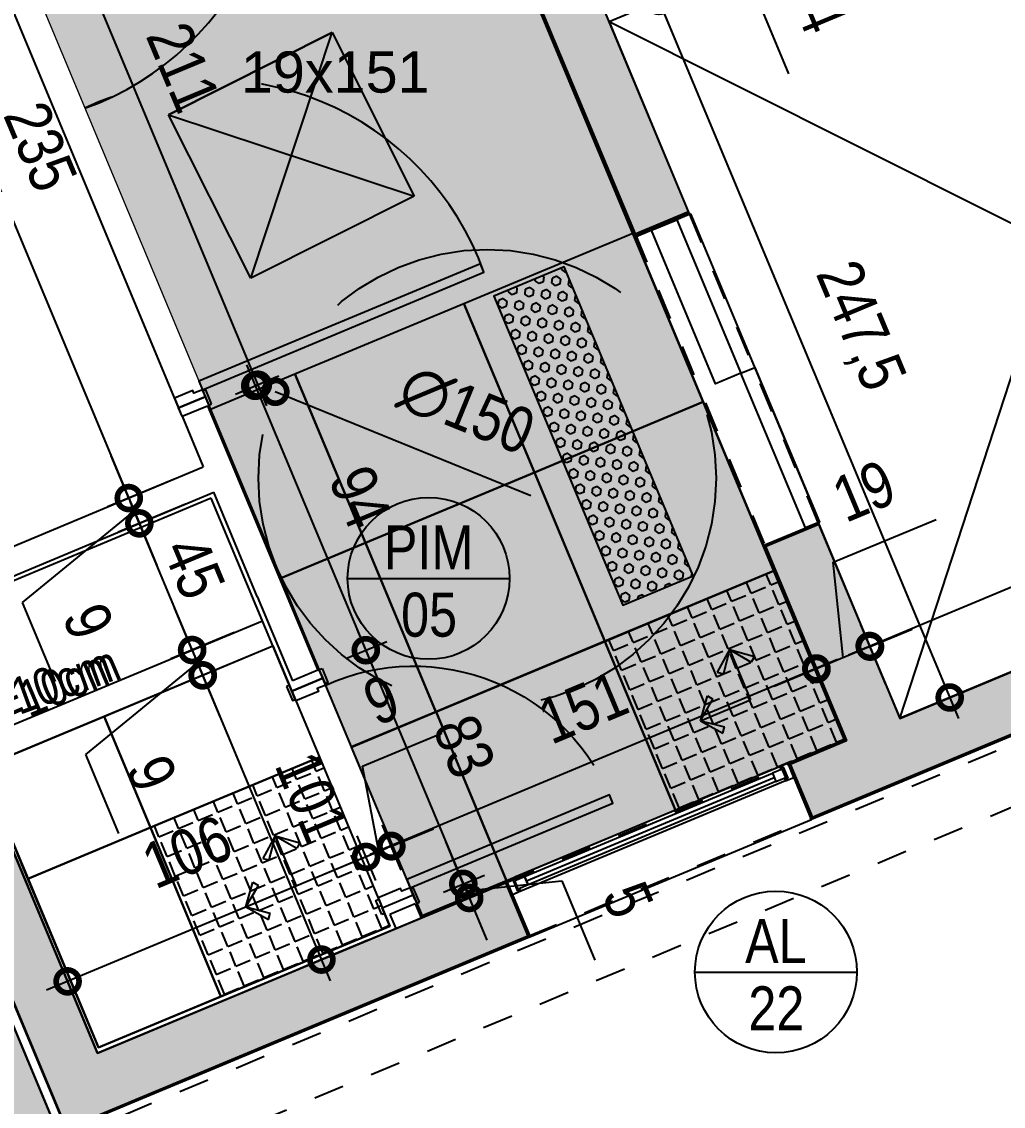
# Model space of a CAD drawing. Header units: metres. Extents: x -133 to 570, y -18 to 184.
# Drawn here: x -42.587 to -39.369, y 9.43 to 12.986 of the extents above; entities that cross this region are included whole.
import ezdxf
from ezdxf.enums import TextEntityAlignment as Align

# ---------------------------------------------------------------- set-up
doc = ezdxf.new("R2010")
doc.units = ezdxf.units.M
doc.linetypes.add('DASHEDX2', pattern=[1.5, 1, -0.5])
for name, color, linetype in [('1', 232, 'DASHEDX2'), ('12', 232, 'Continuous'), ('3', 2, 'Continuous'), ('ARQ-ALV ACAB', 4, 'Continuous'), ('ARQ-ALV OSSO', 5, 'Continuous'), ('ARQ-AUX', 7, 'Continuous'), ('ARQ-AUX1', 1, 'Continuous'), ('ARQ-CAX @ 1', 1, 'Continuous'), ('ARQ-CERÂMICA', 7, 'Continuous'), ('ARQ-DIM EMBASAM', 2, 'Continuous'), ('ARQ-HTC', 251, 'Continuous'), ('ARQ-PRJ', 7, 'DASHEDX2'), ('ARQ-SIM', 1, 'Continuous'), ('ARQ-TXT', 2, 'Continuous'), ('ARQ-TXT EMBASAM', 2, 'Continuous'), ('terreno', 7, 'Continuous')]:
    doc.layers.add(name, color=color, linetype=linetype)
doc.layers.add('ARQ-FORRO', color=9, linetype='Continuous', lineweight=5)
doc.styles.add('Adesa', font='ARIALN.TTF')
doc.styles.get("Standard").update_dxf_attribs({"font": 'arial.ttf'})
doc.dimstyles.new('ADESA 1-0075', dxfattribs={"dimtxt": 0.15, "dimasz": 0.15, "dimexe": 0.075, "dimexo": 0.1, "dimgap": 0.1, "dimtad": 1, "dimdec": 1, "dimlfac": 100, "dimzin": 12, "dimtxsty": 'Adesa', "dimblk": 'DOTSMALL', "dimcen": 1, "dimdle": 0.075, "dimclrd": 1, "dimclre": 1, "dimclrt": 256, "dimazin": 3, "dimtm": 1e-09, "dimtfac": 1, "dimtdec": 1, "dimtmove": 1, "dimatfit": 0, "dimldrblk": 'DOTSMALL', "dimfxl": 0.8, "dimtvp": 2, "dimtolj": 1, "dimtzin": 0, "dimarcsym": 0})

# ---------------------------------------------------------------- blocks, each defined once
blk = doc.blocks.new('TIPO COTA$0$Chamada_planta')
at = {"layer": 'ARQ-SIM'}
blk.add_line((-0.983, 0), (0.983, 0), dxfattribs=at)
blk.add_circle((0, 0), 0.983, dxfattribs=at)
at = {"layer": 'ARQ-SIM', "color": 2, "style": 'Adesa'}
for tag, p in [('NUMERO', (0, 0.234)), ('C.D.', (0, -0.272))]:
    blk.add_attdef(tag, text='', height=0.5, dxfattribs=at).set_placement(p, align=Align.MIDDLE_CENTER)
blk = doc.blocks.new('*U524')
at = {"color": 0, "linetype": 'ByBlock', "ltscale": 0.5}
for points in [[(0.02, -0.045), (0.02, -0.045), (0.02, -0.045), (0.02, -0.045), (0.02, -0.045), (0.02, -0.045), (0.02, -0.045), (0.02, -0.045), (0.02, -0.045), (0.03, -0.045), (0.03, -0.05), (0, -0.05), (0, 0), (0.03, 0), (0.03, -0.005), (0.02, -0.005), (0.02, -0.045)], [(0.98, -0.045), (0.98, -0.045), (0.98, -0.045), (0.98, -0.045), (0.98, -0.045), (0.98, -0.045), (0.98, -0.045), (0.98, -0.045), (0.98, -0.045), (0.97, -0.045), (0.97, -0.05), (1, -0.05), (1, 0), (0.97, 0), (0.97, -0.005), (0.98, -0.005), (0.98, -0.045)], [(0.025, -0.01), (0.06, -0.01), (0.06, -0.04), (0.025, -0.04)], [(0.975, -0.01), (0.94, -0.01), (0.94, -0.04), (0.975, -0.04)]]:
    blk.add_lwpolyline(points, close=True, dxfattribs=at)
at = {"color": 8, "linetype": 'ByBlock', "ltscale": 0.5}
for points in [[(0.97, 0), (0.03, 0)], [(0.97, -0.05), (0.03, -0.05)]]:
    blk.add_lwpolyline(points, dxfattribs=at)
at = {"color": 7, "linetype": 'ByBlock', "ltscale": 0.5}
blk.add_lwpolyline([(0.94, -0.01), (0.94, -0.04), (0.06, -0.04), (0.06, -0.01)], close=True, dxfattribs=at)
blk.add_lwpolyline([(0.06, -0.025), (0.94, -0.025)], dxfattribs=at)
blk = doc.blocks.new('*U527')
for points in [[(-0.765, -0.03), (-0.715, -0.03), (-0.715, -0.04), (-0.765, -0.04)], [(0.045, -0.03), (-0.005, -0.03), (-0.005, -0.04), (0.045, -0.04)], [(-0.775, -0.16), (-0.725, -0.16), (-0.725, -0.15), (-0.775, -0.15)], [(0, -0.15), (0, -0.87), (-0.03, -0.87), (-0.03, -0.15)], [(0.055, -0.16), (0.005, -0.16), (0.005, -0.15), (0.055, -0.15)]]:
    blk.add_lwpolyline(points, close=True)
for points in [[(-0.76, -0.15), (-0.72, -0.15), (-0.72, -0.12), (-0.71, -0.12), (-0.71, -0.04), (-0.745, -0.04), (-0.745, -0.15)], [(0.04, -0.15), (0, -0.15), (0, -0.12), (-0.01, -0.12), (-0.01, -0.04), (0.025, -0.04), (0.025, -0.15)]]:
    blk.add_lwpolyline(points)
at = {"layer": 'ARQ-PRJ'}
blk.add_arc((-0.0208, -0.1708), 0.6995, 178.2986, 271.7014, dxfattribs=at)
blk = doc.blocks.new('*U528')
for points in [[(0.025, 0), (0.025, 1), (0.055, 1), (0.055, 0)], [(2.025, 0), (2.025, 1), (1.995, 1), (1.995, 0)], [(-0.03, 0.01), (0.02, 0.01), (0.02, 0), (-0.03, 0)], [(2.08, 0.01), (2.03, 0.01), (2.03, 0), (2.08, 0)]]:
    blk.add_lwpolyline(points, close=True)
for points in [[(-0.015, 0), (0.025, 0), (0.025, -0.03), (0.035, -0.03), (0.035, -0.095), (0, -0.095), (0, 0)], [(2.065, 0), (2.025, 0), (2.025, -0.03), (2.015, -0.03), (2.015, -0.095), (2.05, -0.095), (2.05, 0)]]:
    blk.add_lwpolyline(points)
at = {"layer": 'ARQ-PRJ'}
for centre, start, end in [((0.075, 0.05), 356.9872, 93.0128), ((1.975, 0.05), 86.9872, 183.0128)]:
    blk.add_arc(centre, 0.9513, start, end, dxfattribs=at)
blk = doc.blocks.new('*U532')
at = {"layer": 'ARQ-HTC'}
h = blk.add_hatch(dxfattribs=at)
h.set_pattern_fill('HEX', color=256, scale=0.5)
h.set_pattern_definition([(0, (0, 10.2387), (0, 2.7496307), [1.5875, -3.175]), (120, (0, 10.2387), (-2.38125, -1.3748153), [1.5875, -3.175]), (60, (1.5875, 10.2387), (-2.38125, 1.3748153), [1.5875, -3.175])])
h.paths.add_polyline_path([(1521.89, 743.99), (1546.89, 743.99), (1546.89, 753.99), (1546.89, 853.75), (1521.89, 853.75)])
at = {"color": 252}
blk.add_lwpolyline([(1546.89, 753.99), (1546.89, 743.99), (1521.89, 743.99), (1521.89, 853.75), (1546.89, 853.75), (1546.89, 753.99)], dxfattribs=at)
blk = doc.blocks.new('Seta para pag.piso')
for p, q in [((0, 0.1126), (-0.0418, 0.0796)), ((0, 0.1126), (-0.0312, 0.0715)), ((0, 0.1126), (0, 0)), ((0, 0.1126), (0.0418, 0.0795)), ((0, 0.1126), (0.0312, 0.0715)), ((-0.0418, 0.0796), (-0.0312, 0.0715)), ((0.0418, 0.0795), (0.0312, 0.0715)), ((-0.1126, 0), (-0.0795, 0.0418)), ((-0.1126, 0), (-0.0715, 0.0312)), ((-0.0795, 0.0418), (-0.0715, 0.0312)), ((-0.1126, 0), (0, 0)), ((-0.1126, 0), (-0.0796, -0.0418)), ((-0.1126, 0), (-0.0715, -0.0312)), ((-0.0796, -0.0418), (-0.0715, -0.0312))]:
    blk.add_line(p, q)
blk = doc.blocks.new('CIRCULAÇAO VERTICAL EMBASAMENTO')
at = {"layer": 'ARQ-CERÂMICA'}
h = blk.add_hatch(dxfattribs=at)
h.set_pattern_fill('ANGLE', color=251, scale=0.01, angle=180)
h.set_pattern_definition([(180, (0.68603, -1.49676), (-9e-18, -0.06985), [0.0508, -0.01905]), (270, (0.68603, -1.49676), (0.06985, -1e-17), [0.0508, -0.01905])])
h.paths.add_polyline_path([(2.9249, 8.6351), (2.3249, 8.6351), (2.3249, 9.2351), (2.9249, 9.2351)])
h = blk.add_hatch(dxfattribs=at)
h.set_pattern_fill('ANGLE', color=251, scale=0.01, angle=180)
h.set_pattern_definition([(180, (2.296035, -1.506964), (-9e-18, -0.06985), [0.0508, -0.01905]), (270, (2.296035, -1.506964), (0.06985, -1e-17), [0.0508, -0.01905])])
h.paths.add_polyline_path([(4.5349, 8.6248), (3.9349, 8.6248), (3.9349, 9.2248), (4.5349, 9.2248)])
at = {"layer": 'ARQ-FORRO'}
h = blk.add_hatch(color=256, dxfattribs=at)
h.dxf.hatch_style = 1
h.paths.add_polyline_path([(-0.3501, 2.452), (5.5549, 2.4551), (5.555, 3.9601), (4.98, 3.96), (4.98, 4.4652), (3.8253, 4.4654), (3.8249, 9.235), (2.3249, 9.2351), (2.3249, 3.955), (-0.3501, 3.955)])
at = {"elevation": 0}
blk.add_lwpolyline([(3.5248, 9.4348), (2.5247, 9.4348)], dxfattribs=at)
at = {"layer": 'ARQ-ALV ACAB'}
for p, q in [((3.5248, 9.2351, 0), (3.5247, 9.4348, 0)), ((4.97, 9.2248, 0), (3.9349, 9.2248)), ((3.9349, 9.2248), (3.9349, 9.1598)), ((4.9699, 7.7052, 0), (4.97, 9.2248, 0)), ((3.9349, 9.1598), (3.8249, 9.1599)), ((3.8249, 8.3898), (3.9349, 8.3899)), ((3.8249, 8.3898), (3.8249, 8.02)), ((3.9349, 8.3899), (3.935, 7.7052, 0)), ((3.8249, 7.3902, 0), (3.8249, 8.02)), ((3.935, 7.7052, 0), (4.97, 7.7052, 0)), ((3.8249, 7.3902, 0), (3.9199, 7.3902, 0))]:
    blk.add_line(p, q, dxfattribs=at)
at = {"layer": 'ARQ-ALV ACAB', "elevation": 0}
for points in [[(-0.075, 9.4348), (2.5247, 9.4348), (2.5247, 9.2351), (2.3249, 9.2351), (2.3249, 8.545), (2.125, 8.545), (2.125, 8.545)], [(3.5266, 9.4348), (5.1651, 9.4348)], [(3.5248, 9.235), (3.8249, 9.235)], [(2.125, 7.4499), (2.325, 7.4499), (2.325, 5.93), (2.125, 5.93), (2.125, 5.9301)], [(3.9199, 7.4202), (3.9199, 7.3902)]]:
    blk.add_lwpolyline(points, dxfattribs=at)
at = {"layer": 'ARQ-ALV ACAB'}
blk.add_lwpolyline([(3.8249, 9.1599), (3.8249, 9.235)], dxfattribs=at)
at = {"layer": 'ARQ-ALV OSSO'}
for p, q in [((4.98, 7.6902, 0), (3.9199, 7.6902)), ((4.98, 7.6002, 0), (3.9199, 7.6002))]:
    blk.add_line(p, q, dxfattribs=at)
at = {"layer": 'ARQ-ALV OSSO', "elevation": 0}
for points in [[(-0.075, 9.43), (2.52, 9.43), (2.52, 9.2401), (2.3199, 9.2401), (2.3199, 8.55), (2.13, 8.55), (2.13, 9.2401), (0, 9.2401), (0, 6.765), (2.13, 6.765), (2.13, 7.4449), (2.32, 7.4449), (2.3199, 5.935), (2.13, 5.935), (2.13, 6.625), (0, 6.625), (0, 4.15), (2.13, 4.15), (2.13, 4.825), (2.3199, 4.825), (2.32, 3.96), (-0.3501, 3.96)], [(5.275, 3.9601), (5.2, 3.9601), (5.2, 9.43), (5.275, 9.43)], [(3.8299, 8.3598), (3.9199, 8.3599)], [(3.9199, 7.4202), (3.8299, 7.4202)]]:
    blk.add_lwpolyline(points, dxfattribs=at)
blk.add_lwpolyline([(4.98, 9.2401), (3.53, 9.2401), (3.53, 9.4303), (5.17, 9.4296), (5.17, 3.9601), (4.98, 3.96)], close=True, dxfattribs=at)
at = {"layer": 'ARQ-ALV OSSO'}
for points in [[(3.8299, 9.1899), (3.8299, 9.2401)], [(3.9199, 9.1898), (3.9199, 9.2401)], [(3.8299, 9.1899), (3.9199, 9.1898)], [(3.8299, 8.1498), (3.8299, 8.3598)], [(3.9199, 8.0599), (3.9199, 8.3599)], [(3.8299, 7.4202), (3.8299, 8.1498)], [(3.9199, 8.0599), (3.9199, 7.6902)], [(3.9199, 7.4202), (3.9199, 7.6002)]]:
    blk.add_lwpolyline(points, dxfattribs=at)
at = {"layer": 'ARQ-AUX'}
blk.add_lwpolyline([(3.9199, 5.3951), (3.9199, 7.4052)], dxfattribs=at)
at = {"layer": 'ARQ-AUX1'}
for p, q in [((2.125, 8.545, 0), (2.125, 7.4499, 0)), ((2.3249, 8.545, 0), (2.3249, 7.4498, 0))]:
    blk.add_line(p, q, dxfattribs=at)
at = {"layer": 'ARQ-AUX1', "elevation": 0}
for points in [[(2.125, 8.545), (2.175, 8.545), (2.175, 7.9951), (2.125, 7.9951)], [(2.175, 7.995), (2.2649, 7.995), (2.2649, 7.4499), (2.175, 7.4499)]]:
    blk.add_lwpolyline(points, close=True, dxfattribs=at)
at = {"layer": 'ARQ-AUX1'}
for points in [[(3.935, 8.23), (4.97, 8.23)], [(4.97, 8.1401), (3.935, 8.1401)]]:
    blk.add_lwpolyline(points, dxfattribs=at)
at = {"layer": 'ARQ-CERÂMICA', "elevation": 0}
for points in [[(2.9249, 8.6351), (2.3249, 8.6351), (2.3249, 9.2351), (2.9249, 9.2351)], [(3.5249, 8.6351), (2.9249, 8.6351), (2.9249, 9.2351), (3.5249, 9.2351)], [(3.8249, 8.6351), (3.5249, 8.6351), (3.5249, 9.2351), (3.8249, 9.2351)], [(2.9249, 8.0346), (2.3249, 8.0346), (2.3249, 8.6346), (2.9249, 8.6346)], [(3.5249, 8.0346), (2.9249, 8.0346), (2.9249, 8.6346), (3.5249, 8.6346)], [(3.825, 8.0346), (3.5249, 8.0346), (3.5249, 8.6346), (3.825, 8.6346)], [(2.9249, 7.4346), (2.3249, 7.4346), (2.3249, 8.0346), (2.9249, 8.0346)], [(3.5249, 7.4346), (2.9249, 7.4346), (2.9249, 8.0346), (3.5249, 8.0346)], [(3.8249, 7.4346), (3.5249, 7.4346), (3.5249, 8.0346), (3.8249, 8.0346)]]:
    blk.add_lwpolyline(points, close=True, dxfattribs=at)
at = {"layer": 'ARQ-CERÂMICA'}
for points in [[(4.5349, 8.6248), (3.9349, 8.6248), (3.9349, 9.2248), (4.5349, 9.2248)], [(4.97, 8.6249), (4.5349, 8.6248), (4.5349, 9.2248), (4.97, 9.2249)], [(4.5349, 8.2298), (3.9349, 8.2298), (3.9349, 8.6248), (4.5349, 8.6248)], [(4.97, 8.2299), (4.5349, 8.2298), (4.5349, 8.6248), (4.97, 8.6249)]]:
    blk.add_lwpolyline(points, close=True, dxfattribs=at)
at = {"layer": 'ARQ-FORRO', "elevation": 0}
blk.add_lwpolyline([(-0.3501, 2.452), (5.5549, 2.4551), (5.555, 3.9601), (4.98, 3.96), (4.98, 4.4652), (3.8253, 4.4654), (3.8249, 9.235), (2.3249, 9.2351), (2.3249, 3.955), (-0.3501, 3.955)], close=True, dxfattribs=at)
at = {"layer": 'ARQ-PRJ'}
blk.add_circle((3.0749, 7.9924, 0), 0.75, dxfattribs=at)
at = {"layer": 'ARQ-SIM', "elevation": 0}
for points in [[(2.13, 9.2401), (0, 6.765)], [(0, 9.2401), (2.13, 6.765)]]:
    blk.add_lwpolyline(points, dxfattribs=at)
at = {"color": 252, "xscale": -0.01000000000000001, "yscale": 0.01000000000000001, "zscale": 0.01000000000000001, "rotation": 180}
blk.add_blockref('*U532', (-12.6438, 15.9874), dxfattribs=at)
at = {"layer": 'ARQ-CAX @ 1'}
for name, p, rotation in [('*U524', (3.5248, 9.235, 0), 180), ('*U528', (3.8249, 5.3402, 0), 90)]:
    blk.add_blockref(name, p, dxfattribs=dict(at, rotation=rotation))
at = {"layer": 'ARQ-CAX @ 1', "xscale": -1, "rotation": 270}
blk.add_blockref('*U527', (3.9749, 9.1349), dxfattribs=at)
at = {"layer": 'ARQ-CERÂMICA', "xscale": -1.58230973583663, "yscale": 1.58230973583663, "zscale": 1.58230973583663, "rotation": 270}
for p in [(2.558, 8.9955, 0), (4.168, 8.9853)]:
    blk.add_blockref('Seta para pag.piso', p, dxfattribs=at)
blk = doc.blocks.new('_DotSmall')
at = {"color": 0, "linetype": 'ByBlock', "const_width": 0.5}
blk.add_lwpolyline([(-0.0625, 0, 1), (0.0625, 0, 1)], format="xyb", close=True, dxfattribs=at)
blk = doc.blocks.new('*D457')
at = {"layer": 'ARQ-DIM EMBASAM', "color": 1, "lineweight": -2, "transparency": 16777216}
for p, q in [((-40.5521, 13.1837), (-40.6098, 13.3222)), ((-40.5747, 13.1743), (-40.4829, 13.2126)), ((-40.5521, 13.1837), (-40.4982, 13.0545)), ((-40.5521, 13.1837), (-40.4982, 13.0545)), ((-40.5251, 13.1191), (-40.2133, 13.1517)), ((-40.2133, 13.1517), (-40.073, 12.8155)), ((-40.5207, 13.0451), (-40.4289, 13.0834)), ((-40.4982, 13.0545), (-40.4404, 12.9161))]:
    blk.add_line(p, q, dxfattribs=at)
at = {"layer": 'Defpoints', "color": 0, "transparency": 16777216}
for p in [(-40.6669, 13.1358, 0), (-40.4982, 13.0545), (-40.613, 13.0066, 0)]:
    blk.add_point(p, dxfattribs=at)
at = {"layer": 'ARQ-DIM EMBASAM', "color": 1, "lineweight": -2, "transparency": 16777216, "xscale": 0.15, "yscale": 0.15, "zscale": 0.15}
for p, rotation in [((-40.5521, 13.1837), 292.6499968374953), ((-40.4982, 13.0545), 112.6499968374954)]:
    blk.add_blockref('_DotSmall', p, dxfattribs=dict(at, rotation=rotation))
at = {"layer": 'ARQ-DIM EMBASAM', "transparency": 16777216, "insert": (-39.9814, 13.0511), "char_height": 0.15, "attachment_point": 5, "rotation": 292.65, "style": 'Adesa'}
blk.add_mtext('\\A1;14', dxfattribs=at)
blk = doc.blocks.new('*D461')
at = {"layer": 'ARQ-DIM EMBASAM', "color": 1, "lineweight": -2, "transparency": 16777216}
for p, q in [((-40.527, 13.1238), (-39.5161, 10.7012)), ((-40.5207, 13.0451), (-40.4289, 13.0834)), ((-39.5676, 10.7609), (-39.4758, 10.7993))]:
    blk.add_line(p, q, dxfattribs=at)
at = {"layer": 'Defpoints', "color": 0, "transparency": 16777216}
for p in [(-40.613, 13.0066, 0), (-39.545, 10.7704), (-39.6599, 10.7224, 0)]:
    blk.add_point(p, dxfattribs=at)
at = {"layer": 'ARQ-DIM EMBASAM', "color": 1, "lineweight": -2, "transparency": 16777216, "xscale": 0.15, "yscale": 0.15, "zscale": 0.15}
for p, rotation in [((-40.4982, 13.0545), 112.6499968374954), ((-39.545, 10.7704), 292.6499968374953)]:
    blk.add_blockref('_DotSmall', p, dxfattribs=dict(at, rotation=rotation))
at = {"layer": 'ARQ-DIM EMBASAM', "transparency": 16777216, "insert": (-39.8461, 11.9857), "char_height": 0.15, "attachment_point": 5, "rotation": 292.65, "style": 'Adesa'}
blk.add_mtext('\\A1;247,5', dxfattribs=at)
blk = doc.blocks.new('*D465')
at = {"layer": 'ARQ-DIM EMBASAM', "color": 1, "lineweight": -2, "transparency": 16777216}
for p, q in [((-43.1699, 13.6623), (-42.2071, 11.3551)), ((-42.9893, 13.6564), (-43.2102, 13.5642)), ((-42.084, 11.4878), (-42.3052, 11.3955))]:
    blk.add_line(p, q, dxfattribs=at)
at = {"layer": 'Defpoints', "color": 0, "transparency": 16777216}
for p in [(-42.8971, 13.6949), (-41.9917, 11.5263, 0), (-42.236, 11.4243)]:
    blk.add_point(p, dxfattribs=at)
at = {"layer": 'ARQ-DIM EMBASAM', "color": 1, "lineweight": -2, "transparency": 16777216, "xscale": 0.15, "yscale": 0.15, "zscale": 0.15}
for p, rotation in [((-43.141, 13.5931), 112.6499968374954), ((-42.236, 11.4243), 292.6499968374953)]:
    blk.add_blockref('_DotSmall', p, dxfattribs=dict(at, rotation=rotation))
at = {"layer": 'ARQ-DIM EMBASAM', "transparency": 16777216, "insert": (-42.5255, 12.5767), "char_height": 0.15, "attachment_point": 5, "rotation": 292.65, "style": 'Adesa'}
blk.add_mtext('\\A1;235', dxfattribs=at)
blk = doc.blocks.new('*D466')
at = {"layer": 'ARQ-DIM EMBASAM', "color": 1, "lineweight": -2, "transparency": 16777216}
for p, q in [((-42.0284, 10.926), (-42.0862, 11.0644)), ((-41.8903, 10.9836), (-42.0976, 10.8971)), ((-42.0284, 10.926), (-41.9938, 10.8429)), ((-42.0284, 10.926), (-41.9938, 10.8429)), ((-42.0111, 10.8844), (-42.3782, 10.5834)), ((-41.8557, 10.9006), (-42.063, 10.8141)), ((-41.9938, 10.8429), (-41.936, 10.7045)), ((-42.3782, 10.5834), (-42.2701, 10.3241))]:
    blk.add_line(p, q, dxfattribs=at)
at = {"layer": 'Defpoints', "color": 0, "transparency": 16777216}
for p in [(-41.798, 11.0221), (-41.7634, 10.9391), (-41.9938, 10.8429)]:
    blk.add_point(p, dxfattribs=at)
at = {"layer": 'ARQ-DIM EMBASAM', "color": 1, "lineweight": -2, "transparency": 16777216, "xscale": 0.15, "yscale": 0.15, "zscale": 0.15}
for p, rotation in [((-42.0284, 10.926), 292.6499968374953), ((-41.9938, 10.8429), 112.6499968374954)]:
    blk.add_blockref('_DotSmall', p, dxfattribs=dict(at, rotation=rotation))
at = {"layer": 'ARQ-DIM EMBASAM', "transparency": 16777216, "insert": (-42.1612, 10.5218), "char_height": 0.15, "attachment_point": 5, "rotation": 292.65, "style": 'Adesa'}
blk.add_mtext('\\A1;9', dxfattribs=at)
blk = doc.blocks.new('*D467')
at = {"layer": 'ARQ-DIM EMBASAM', "color": 1, "lineweight": -2, "transparency": 16777216}
for p, q in [((-41.8553, 10.9007), (-42.0627, 10.8142)), ((-42.0223, 10.9123), (-41.5756, 9.8418)), ((-41.4528, 9.9743), (-41.6737, 9.8821))]:
    blk.add_line(p, q, dxfattribs=at)
at = {"layer": 'Defpoints', "color": 0, "transparency": 16777216}
for p in [(-41.7631, 10.9392), (-41.3605, 10.0128), (-41.6045, 9.911)]:
    blk.add_point(p, dxfattribs=at)
at = {"layer": 'ARQ-DIM EMBASAM', "color": 1, "lineweight": -2, "transparency": 16777216, "xscale": 0.15, "yscale": 0.15, "zscale": 0.15}
for p, rotation in [((-41.9934, 10.8431), 112.6499968374954), ((-41.6045, 9.911), 292.6499968374953)]:
    blk.add_blockref('_DotSmall', p, dxfattribs=dict(at, rotation=rotation))
at = {"layer": 'ARQ-DIM EMBASAM', "transparency": 16777216, "insert": (-41.636, 10.445), "char_height": 0.15, "attachment_point": 5, "rotation": 292.65, "style": 'Adesa'}
blk.add_mtext('\\A1;101', dxfattribs=at)
blk = doc.blocks.new('*D468')
at = {"layer": 'ARQ-DIM EMBASAM', "color": 1, "lineweight": -2, "transparency": 16777216}
for p, q in [((-37.789, 11.6334), (-37.8706, 11.8289)), ((-39.8766, 10.9105), (-37.7725, 11.7886)), ((-39.7547, 10.8131), (-39.8363, 11.0086))]:
    blk.add_line(p, q, dxfattribs=at)
at = {"layer": 'Defpoints', "color": 0, "transparency": 16777216}
for p in [(-37.8417, 11.7597), (-37.7505, 11.5411, 0), (-39.7162, 10.7208, 0)]:
    blk.add_point(p, dxfattribs=at)
at = {"layer": 'ARQ-DIM EMBASAM', "color": 1, "lineweight": -2, "transparency": 16777216, "xscale": 0.15, "yscale": 0.15, "zscale": 0.15}
for p, rotation in [((-37.8417, 11.7597), 22.64999683749536), ((-39.8074, 10.9394), 202.6499968374953)]:
    blk.add_blockref('_DotSmall', p, dxfattribs=dict(at, rotation=rotation))
at = {"layer": 'ARQ-DIM EMBASAM', "transparency": 16777216, "insert": (-38.8926, 11.5125), "char_height": 0.15, "attachment_point": 5, "rotation": 22.65, "style": 'Adesa'}
blk.add_mtext('\\A1;213', dxfattribs=at)
blk = doc.blocks.new('*D469')
at = {"layer": 'ARQ-DIM EMBASAM', "color": 1, "lineweight": -2, "transparency": 16777216}
for p, q in [((-39.9266, 11.2137), (-39.5898, 11.3542)), ((-39.894, 10.9005), (-39.9266, 11.2137)), ((-39.7883, 10.8938), (-39.8352, 11.0063)), ((-39.8063, 10.9371), (-39.6679, 10.9948)), ((-39.9481, 10.7837), (-40.0105, 10.9331)), ((-39.8063, 10.9371), (-39.9816, 10.8639)), ((-39.8063, 10.9371), (-39.9816, 10.8639)), ((-39.9816, 10.8639), (-40.1201, 10.8061))]:
    blk.add_line(p, q, dxfattribs=at)
at = {"layer": 'Defpoints', "color": 0, "transparency": 16777216}
for p in [(-39.9816, 10.8639), (-39.7498, 10.8015, 0), (-39.9096, 10.6914, 0)]:
    blk.add_point(p, dxfattribs=at)
at = {"layer": 'ARQ-DIM EMBASAM', "color": 1, "lineweight": -2, "transparency": 16777216, "xscale": 0.15, "yscale": 0.15, "zscale": 0.15}
for p, rotation in [((-39.8063, 10.9371), 202.6499968374953), ((-39.9816, 10.8639), 22.64999683749536)]:
    blk.add_blockref('_DotSmall', p, dxfattribs=dict(at, rotation=rotation))
at = {"layer": 'ARQ-DIM EMBASAM', "transparency": 16777216, "insert": (-39.8262, 11.4469), "char_height": 0.15, "attachment_point": 5, "rotation": 22.65, "style": 'Adesa'}
blk.add_mtext('\\A1;19', dxfattribs=at)
blk = doc.blocks.new('*D470')
at = {"layer": 'ARQ-DIM EMBASAM', "color": 1, "lineweight": -2, "transparency": 16777216}
for p, q in [((-39.9481, 10.7837), (-40.0112, 10.9348)), ((-39.9131, 10.8945), (-41.4451, 10.2552)), ((-41.3427, 10.2046), (-41.4048, 10.3533))]:
    blk.add_line(p, q, dxfattribs=at)
at = {"layer": 'Defpoints', "color": 0, "transparency": 16777216}
for p in [(-39.9096, 10.6914, 0), (-41.3759, 10.2841), (-41.3042, 10.1123, 0)]:
    blk.add_point(p, dxfattribs=at)
at = {"layer": 'ARQ-DIM EMBASAM', "color": 1, "lineweight": -2, "transparency": 16777216, "xscale": 0.15, "yscale": 0.15, "zscale": 0.15}
for p, rotation in [((-39.9823, 10.8656), 22.64999683749536), ((-41.3759, 10.2841), 202.6499968374953)]:
    blk.add_blockref('_DotSmall', p, dxfattribs=dict(at, rotation=rotation))
at = {"layer": 'ARQ-DIM EMBASAM', "transparency": 16777216, "insert": (-40.7471, 10.7378), "char_height": 0.15, "attachment_point": 5, "rotation": 22.65, "style": 'Adesa'}
blk.add_mtext('\\A1;151', dxfattribs=at)
blk = doc.blocks.new('*D471')
at = {"layer": 'ARQ-DIM EMBASAM', "color": 1, "lineweight": -2, "transparency": 16777216}
for p, q in [((-41.4694, 10.5448), (-41.2102, 10.653)), ((-41.4167, 10.2651), (-41.4694, 10.5448)), ((-41.3427, 10.2046), (-41.4041, 10.3516)), ((-41.4258, 10.17), (-41.4871, 10.317)), ((-41.3752, 10.2824), (-41.2368, 10.3402)), ((-41.3752, 10.2824), (-41.4583, 10.2477)), ((-41.3752, 10.2824), (-41.4583, 10.2477)), ((-41.4583, 10.2477), (-41.5967, 10.19))]:
    blk.add_line(p, q, dxfattribs=at)
at = {"layer": 'Defpoints', "color": 0, "transparency": 16777216}
for p in [(-41.4583, 10.2477), (-41.3042, 10.1123, 0), (-41.3873, 10.0777, 0)]:
    blk.add_point(p, dxfattribs=at)
at = {"layer": 'ARQ-DIM EMBASAM', "color": 1, "lineweight": -2, "transparency": 16777216, "xscale": 0.15, "yscale": 0.15, "zscale": 0.15}
for p, rotation in [((-41.3752, 10.2824), 202.6499968374953), ((-41.4583, 10.2477), 22.64999683749536)]:
    blk.add_blockref('_DotSmall', p, dxfattribs=dict(at, rotation=rotation))
at = {"layer": 'ARQ-DIM EMBASAM', "transparency": 16777216, "insert": (-41.4078, 10.7619), "char_height": 0.15, "attachment_point": 5, "rotation": 22.65, "style": 'Adesa'}
blk.add_mtext('\\A1;9', dxfattribs=at)
blk = doc.blocks.new('*D472')
at = {"layer": 'ARQ-DIM EMBASAM', "color": 1, "lineweight": -2, "transparency": 16777216}
for p, q in [((-41.4258, 10.17), (-41.4871, 10.317)), ((-41.389, 10.2766), (-42.5057, 9.8106)), ((-42.4226, 9.8062), (-42.4654, 9.9087))]:
    blk.add_line(p, q, dxfattribs=at)
at = {"layer": 'Defpoints', "color": 0, "transparency": 16777216}
for p in [(-41.3873, 10.0777, 0), (-42.4365, 9.8395), (-42.3841, 9.7139, 0)]:
    blk.add_point(p, dxfattribs=at)
at = {"layer": 'ARQ-DIM EMBASAM', "color": 1, "lineweight": -2, "transparency": 16777216, "xscale": 0.15, "yscale": 0.15, "zscale": 0.15}
for p, rotation in [((-41.4583, 10.2477), 22.64999683749536), ((-42.4365, 9.8395), 202.6499968374953)]:
    blk.add_blockref('_DotSmall', p, dxfattribs=dict(at, rotation=rotation))
at = {"layer": 'ARQ-DIM EMBASAM', "transparency": 16777216, "insert": (-42.0447, 10.2637), "char_height": 0.15, "attachment_point": 5, "rotation": 22.65, "style": 'Adesa'}
blk.add_mtext('\\A1;106', dxfattribs=at)
blk = doc.blocks.new('*D478')
at = {"layer": 'ARQ-DIM EMBASAM', "color": 1, "lineweight": -2, "transparency": 16777216}
for p, q in [((-42.236, 11.4243), (-42.2938, 11.5628)), ((-42.084, 11.4878), (-42.3052, 11.3955)), ((-42.236, 11.4243), (-42.2013, 11.3413)), ((-42.236, 11.4243), (-42.2013, 11.3413)), ((-42.2187, 11.3828), (-42.5858, 11.0818)), ((-42.0493, 11.4047), (-42.2706, 11.3124)), ((-42.2013, 11.3413), (-42.1436, 11.2028)), ((-42.5858, 11.0818), (-42.4776, 10.8225))]:
    blk.add_line(p, q, dxfattribs=at)
at = {"layer": 'Defpoints', "color": 0, "transparency": 16777216}
for p in [(-41.9917, 11.5263), (-41.9571, 11.4432), (-42.2013, 11.3413)]:
    blk.add_point(p, dxfattribs=at)
at = {"layer": 'ARQ-DIM EMBASAM', "color": 1, "lineweight": -2, "transparency": 16777216, "xscale": 0.15, "yscale": 0.15, "zscale": 0.15}
for p, rotation in [((-42.236, 11.4243), 292.6499968374953), ((-42.2013, 11.3413), 112.6499968374954)]:
    blk.add_blockref('_DotSmall', p, dxfattribs=dict(at, rotation=rotation))
at = {"layer": 'ARQ-DIM EMBASAM', "transparency": 16777216, "insert": (-42.3688, 11.0201), "char_height": 0.15, "attachment_point": 5, "rotation": 292.65, "style": 'Adesa'}
blk.add_mtext('\\A1;9', dxfattribs=at)
blk = doc.blocks.new('*D479')
at = {"layer": 'ARQ-DIM EMBASAM', "color": 1, "lineweight": -2, "transparency": 16777216}
for p, q in [((-42.0496, 11.4046), (-42.2706, 11.3124)), ((-41.9992, 10.8569), (-42.2302, 11.4105)), ((-41.89, 10.9837), (-42.0973, 10.8972))]:
    blk.add_line(p, q, dxfattribs=at)
at = {"layer": 'Defpoints', "color": 0, "transparency": 16777216}
for p in [(-41.9573, 11.4431), (-42.2013, 11.3413), (-41.7977, 11.0222)]:
    blk.add_point(p, dxfattribs=at)
at = {"layer": 'ARQ-DIM EMBASAM', "color": 1, "lineweight": -2, "transparency": 16777216, "xscale": 0.15, "yscale": 0.15, "zscale": 0.15}
for p, rotation in [((-42.2013, 11.3413), 112.6499968374954), ((-42.0281, 10.9261), 292.6499968374953)]:
    blk.add_blockref('_DotSmall', p, dxfattribs=dict(at, rotation=rotation))
at = {"layer": 'ARQ-DIM EMBASAM', "transparency": 16777216, "insert": (-42.022, 11.1965), "char_height": 0.15, "attachment_point": 5, "rotation": 292.65, "style": 'Adesa'}
blk.add_mtext('\\A1;45', dxfattribs=at)
blk = doc.blocks.new('*D481')
at = {"layer": 'ARQ-DIM EMBASAM', "color": 1, "lineweight": -2, "transparency": 16777216}
for p, q in [((-42.6543, 13.8124), (-41.784, 11.7267)), ((-42.6991, 13.7125), (-42.5562, 13.7721)), ((-41.8865, 11.7652), (-41.7436, 11.8248))]:
    blk.add_line(p, q, dxfattribs=at)
at = {"layer": 'Defpoints', "color": 0, "transparency": 16777216}
for p in [(-42.7914, 13.674), (-41.8128, 11.7959), (-41.9788, 11.7267)]:
    blk.add_point(p, dxfattribs=at)
at = {"layer": 'ARQ-DIM EMBASAM', "color": 1, "lineweight": -2, "transparency": 16777216, "xscale": 0.15, "yscale": 0.15, "zscale": 0.15}
for p, rotation in [((-42.6254, 13.7432), 112.6491162783326), ((-41.8128, 11.7959), 292.6491162783326)]:
    blk.add_blockref('_DotSmall', p, dxfattribs=dict(at, rotation=rotation))
at = {"layer": 'ARQ-DIM EMBASAM', "transparency": 16777216, "insert": (-42.0573, 12.8371), "char_height": 0.15, "attachment_point": 5, "rotation": 292.6491, "style": 'Adesa'}
blk.add_mtext('\\A1;211', dxfattribs=at)
blk = doc.blocks.new('*D482')
at = {"layer": 'ARQ-DIM EMBASAM', "color": 1, "lineweight": -2, "transparency": 16777216}
for p, q in [((-41.8505, 11.8616), (-41.4302, 10.8563)), ((-41.8866, 11.7652), (-41.7523, 11.8214)), ((-41.5242, 10.8983), (-41.3899, 10.9544))]:
    blk.add_line(p, q, dxfattribs=at)
at = {"layer": 'Defpoints', "color": 0, "transparency": 16777216}
for p in [(-41.9788, 11.7267), (-41.4591, 10.9255), (-41.6164, 10.8598)]:
    blk.add_point(p, dxfattribs=at)
at = {"layer": 'ARQ-DIM EMBASAM', "color": 1, "lineweight": -2, "transparency": 16777216, "xscale": 0.15, "yscale": 0.15, "zscale": 0.15}
for p, rotation in [((-41.8215, 11.7924), 112.6874161954201), ((-41.4591, 10.9255), 292.6874161954201)]:
    blk.add_blockref('_DotSmall', p, dxfattribs=dict(at, rotation=rotation))
at = {"layer": 'ARQ-DIM EMBASAM', "transparency": 16777216, "insert": (-41.4774, 11.4271), "char_height": 0.15, "attachment_point": 5, "rotation": 292.6874, "style": 'Adesa'}
blk.add_mtext('\\A1;94', dxfattribs=at)
blk = doc.blocks.new('*D483')
at = {"layer": 'ARQ-DIM EMBASAM', "color": 1, "lineweight": -2, "transparency": 16777216}
for p, q in [((-41.4879, 10.9946), (-41.1106, 10.0902)), ((-41.5241, 10.8983), (-41.3898, 10.9543)), ((-41.2045, 10.1323), (-41.0702, 10.1883))]:
    blk.add_line(p, q, dxfattribs=at)
at = {"layer": 'Defpoints', "color": 0, "transparency": 16777216}
for p in [(-41.6164, 10.8598), (-41.1395, 10.1594), (-41.2968, 10.0938, 0)]:
    blk.add_point(p, dxfattribs=at)
at = {"layer": 'ARQ-DIM EMBASAM', "color": 1, "lineweight": -2, "transparency": 16777216, "xscale": 0.15, "yscale": 0.15, "zscale": 0.15}
for p, rotation in [((-41.459, 10.9254), 112.6467732993483), ((-41.1395, 10.1594), 292.6467732993484)]:
    blk.add_blockref('_DotSmall', p, dxfattribs=dict(at, rotation=rotation))
at = {"layer": 'ARQ-DIM EMBASAM', "transparency": 16777216, "insert": (-41.1363, 10.6104), "char_height": 0.15, "attachment_point": 5, "rotation": 292.6468, "style": 'Adesa'}
blk.add_mtext('\\A1;83', dxfattribs=at)
blk = doc.blocks.new('*D484')
at = {"layer": 'ARQ-DIM EMBASAM', "color": 1, "lineweight": -2, "transparency": 16777216}
for p, q in [((-41.1395, 10.1594), (-41.1972, 10.2978)), ((-41.2045, 10.1323), (-41.0702, 10.1883)), ((-41.1852, 10.0859), (-41.0509, 10.142)), ((-41.1395, 10.1594), (-41.1201, 10.1131)), ((-41.1395, 10.1594), (-41.1201, 10.1131)), ((-41.1298, 10.1363), (-40.8169, 10.1689)), ((-40.8169, 10.1689), (-40.7085, 9.909)), ((-41.1201, 10.1131), (-41.0624, 9.9747))]:
    blk.add_line(p, q, dxfattribs=at)
at = {"layer": 'Defpoints', "color": 0, "transparency": 16777216}
for p in [(-41.1201, 10.1131), (-41.2968, 10.0938, 0), (-41.2775, 10.0474)]:
    blk.add_point(p, dxfattribs=at)
at = {"layer": 'ARQ-DIM EMBASAM', "color": 1, "lineweight": -2, "transparency": 16777216, "xscale": 0.15, "yscale": 0.15, "zscale": 0.15}
for p, rotation in [((-41.1395, 10.1594), 292.6491174355335), ((-41.1201, 10.1131), 112.6491174355334)]:
    blk.add_blockref('_DotSmall', p, dxfattribs=dict(at, rotation=rotation))
at = {"layer": 'ARQ-DIM EMBASAM', "transparency": 16777216, "insert": (-40.6, 10.1068), "char_height": 0.15, "attachment_point": 5, "rotation": 292.6491, "style": 'Adesa'}
blk.add_mtext('\\A1;5', dxfattribs=at)
blk = doc.blocks.new('*D490')
at = {"layer": 'ARQ-DIM EMBASAM', "color": 1, "lineweight": -2, "transparency": 16777216}
blk.add_line((-40.918, 11.4312), (-41.7556, 11.7728), dxfattribs=at)
at = {"layer": 'Defpoints', "color": 0, "transparency": 16777216}
for p in [(-41.7556, 11.7728), (-40.3667, 11.2064)]:
    blk.add_point(p, dxfattribs=at)
at = {"layer": 'ARQ-DIM EMBASAM', "color": 1, "lineweight": -2, "transparency": 16777216, "xscale": 0.15, "yscale": 0.15, "zscale": 0.15, "rotation": 157.8141243672693}
blk.add_blockref('_DotSmall', (-41.7556, 11.7728), dxfattribs=at)
at = {"layer": 'ARQ-DIM EMBASAM', "transparency": 16777216, "insert": (-41.1297, 11.7128), "char_height": 0.15, "attachment_point": 5, "rotation": 337.8141, "style": 'Adesa'}
blk.add_mtext('\\A1;∅150', dxfattribs=at)
blk = doc.blocks.new('est-lo-26-4s2-r00')
at = {"layer": '3'}
h = blk.add_hatch(color=8, dxfattribs=at)
h.dxf.hatch_style = 1
h.paths.add_polyline_path([(-2992.81, -2270.23), (-3019.77, -2205.63), (-3034.54, -2211.79), (-3140.08, -1958.93), (-3125.31, -1952.77), (-3148.42, -1897.4), (-3180.72, -1910.88), (-3025.11, -2283.71)])
h.paths.add_polyline_path([(-3206.58, -1758.05), (-3258.58, -1633.46), (-3290.88, -1646.94), (-3238.88, -1771.53)])
h.paths.add_polyline_path([(-3349.04, -1507.59), (-3316.74, -1494.11), (-3339.85, -1438.74), (-3354.61, -1444.9), (-3459.38, -1193.89), (-3444.61, -1187.73), (-3471.57, -1123.13), (-3503.87, -1136.61)])
h.paths.add_polyline_path([(-306.68, -556.4), (-324.21, -563.71), (-113.53, -1068.51), (37.82, -1005.35), (30.5, -987.81), (-103.31, -1043.66)])
h.paths.add_polyline_path([(-359.28, -578.35), (-336.17, -633.72), (-321.37, -627.55), (-160.79, -1012.39), (-175.55, -1018.55), (-140.12, -1103.45), (-87.52, -1081.5), (-94.72, -1064.24), (-115.07, -1072.73), (-326.98, -564.88)])
h.paths.add_polyline_path([(395.88, -855.9), (368.92, -791.3), (354.16, -797.47), (193.54, -412.64), (208.31, -406.48), (185.2, -351.1), (-61.2, -453.94), (-28.08, -533.31), (-10.54, -525.99), (-36.35, -464.16), (160.22, -382.12), (356.26, -851.85), (159.7, -933.89), (133.12, -870.21), (115.59, -877.53), (142.16, -941.21), (123.71, -948.91), (131.03, -966.45)])
h.paths.add_polyline_path([(-627.35, 63.95), (-600.39, -0.65), (-585.63, 5.51), (-425.78, -377.47), (-440.54, -383.63), (-417.43, -439), (-385.14, -425.52), (-595.06, 77.43)])
h.paths.add_polyline_path([(-82.87, 291.2), (-592.29, 78.59), (-382.37, -424.37), (-364.84, -417.05), (-567.43, 68.37), (-107.85, 260.18), (-6.94, 18.4), (-242.27, -79.82), (-140.58, -323.45), (-69.99, -293.99), (-77.3, -276.45), (-130.37, -298.6), (-217.42, -90.04), (0.38, 0.86), (87.42, -207.7), (34.36, -229.85), (41.68, -247.38), (127.04, -211.75), (103.93, -156.38), (89.17, -162.55), (-70.68, 220.43), (-55.91, 226.6)])
h.paths.add_polyline_path([(2148.72, 313.46), (2171.83, 258.09), (2186.6, 264.25), (2292.14, 11.38), (2277.37, 5.22), (2304.33, -59.38), (2336.64, -45.9), (2181.03, 326.94)])
h.paths.add_polyline_path([(2122.87, 466.28), (2070.87, 590.86), (2038.57, 577.38), (2090.57, 452.8)])
h.paths.add_polyline_path([(1825.57, 1087.72), (1852.53, 1023.12), (1867.3, 1029.28), (1972.07, 778.26), (1957.3, 772.1), (1980.41, 716.73), (2012.71, 730.21), (1857.87, 1101.2)])
h.paths.add_polyline_path([(687.16, -2304.17), (747.16, -2304.17), (747.16, -2285.17), (687.16, -2285.17)])
h.paths.add_polyline_path([(172.15, -2304.17), (222.15, -2304.17), (222.15, -2285.17), (172.15, -2285.17)])
h.paths.add_polyline_path([(-362.85, -2304.17), (-302.85, -2304.17), (-302.85, -2285.17), (-362.85, -2285.17)])
h.paths.add_polyline_path([(-687.85, -2304.17), (-627.85, -2304.17), (-627.85, -2285.17), (-687.85, -2285.17)])
h.paths.add_polyline_path([(-1267.85, -2304.17), (-1207.85, -2304.17), (-1207.85, -2285.17), (-1267.85, -2285.17)])
h.paths.add_polyline_path([(-1847.85, -2304.17), (-1787.85, -2304.17), (-1787.85, -2285.17), (-1847.85, -2285.17)])
h.paths.add_polyline_path([(-2427.85, -2304.17), (-2367.85, -2304.17), (-2367.85, -2285.17), (-2427.85, -2285.17)])
h.paths.add_polyline_path([(-2506.47, -2067.25), (-2474.17, -2053.77), (-2512.69, -1961.48), (-2544.99, -1974.96)])
h.paths.add_polyline_path([(197.15, -1873.17), (222.15, -1873.17), (222.15, -1803.17), (197.15, -1803.17)])
h.paths.add_polyline_path([(-327.85, -1873.17), (-302.85, -1873.17), (-302.85, -1803.17), (-327.85, -1803.17)])
h.paths.add_polyline_path([(-852.85, -1873.17), (-827.85, -1873.17), (-827.85, -1803.17), (-852.85, -1803.17)])
h.paths.add_polyline_path([(722.15, -1851.17), (747.15, -1851.17), (747.15, -1781.17), (722.15, -1781.17)])
h.paths.add_polyline_path([(-2008.13, -1859.26), (-1971.22, -1843.85), (-2009.74, -1751.57), (-2046.65, -1766.97)])
h.paths.add_polyline_path([(-1509.8, -1651.27), (-1477.5, -1637.79), (-1516.01, -1545.5), (-1548.31, -1558.98)])
h.paths.add_polyline_path([(-2726.98, -1538.92), (-2694.68, -1525.43), (-2733.2, -1433.15), (-2765.5, -1446.63)])
h.paths.add_polyline_path([(722.15, -1393.17), (747.15, -1393.17), (747.15, -1323.17), (722.15, -1323.17)])
h.paths.add_polyline_path([(-1016.05, -1445.26), (-983.75, -1431.78), (-1022.27, -1339.5), (-1054.57, -1352.98)])
h.paths.add_polyline_path([(-2180.3, -1446.74), (-2143.39, -1431.34), (-2181.91, -1339.05), (-2218.82, -1354.46)])
h.paths.add_polyline_path([(-522.35, -1239.14), (-490.05, -1225.66), (-528.57, -1133.38), (-560.87, -1146.86)])
h.paths.add_polyline_path([(-1681.97, -1238.76), (-1649.67, -1225.28), (-1688.18, -1132.99), (-1720.48, -1146.47)])
h.paths.add_polyline_path([(-2276.98, -1215.11), (-2240.06, -1199.7), (-2278.58, -1107.42), (-2315.49, -1122.83)])
h.paths.add_polyline_path([(-1188.24, -1032.69), (-1155.94, -1019.21), (-1194.46, -926.93), (-1226.76, -940.41)])
h.paths.add_polyline_path([(-1778.64, -1007.12), (-1746.34, -993.64), (-1784.86, -901.36), (-1817.16, -914.84)])
h.paths.add_polyline_path([(-2946.72, -1012.43), (-2914.42, -998.95), (-2952.93, -906.66), (-2985.23, -920.15)])
h.paths.add_polyline_path([(348.99, -899.32), (404.36, -876.21), (397.04, -858.67), (341.67, -881.78)])
h.paths.add_polyline_path([(-694.52, -826.63), (-662.22, -813.15), (-700.74, -720.86), (-733.03, -734.35)])
h.paths.add_polyline_path([(769.35, -730.37), (801.65, -716.89), (792.02, -693.82), (759.72, -707.3)])
h.paths.add_polyline_path([(-1284.92, -801.06), (-1252.62, -787.58), (-1291.13, -695.29), (-1323.43, -708.77)])
h.paths.add_polyline_path([(-2448.38, -804.44), (-2411.46, -789.03), (-2449.98, -696.75), (-2486.89, -712.16)])
h.paths.add_polyline_path([(72.83, -775.09), (90.36, -767.77), (32.2, -628.42), (14.67, -635.74)], flags=17)
h.paths.add_polyline_path([(793.63, -689.9), (825.93, -676.42), (787.42, -584.13), (755.12, -597.61)])
h.paths.add_polyline_path([(-791.19, -595), (-758.89, -581.52), (-797.41, -489.23), (-829.71, -502.71)])
h.paths.add_polyline_path([(-1950.04, -596.45), (-1917.74, -582.97), (-1956.26, -490.69), (-1988.56, -504.17)])
h.paths.add_polyline_path([(1289.2, -483.06), (1326.12, -467.66), (1287.6, -375.37), (1250.69, -390.78)])
h.paths.add_polyline_path([(-1456.32, -390.39), (-1424.02, -376.91), (-1462.53, -284.62), (-1494.83, -298.11)])
h.paths.add_polyline_path([(1792.15, -273.15), (1824.45, -259.67), (1785.94, -167.38), (1753.64, -180.86)])
h.paths.add_polyline_path([(621.47, -277.38), (653.77, -263.9), (615.25, -171.62), (582.95, -185.1)])
h.paths.add_polyline_path([(-962.59, -184.33), (-930.29, -170.85), (-968.81, -78.56), (-1001.11, -92.04)])
h.paths.add_polyline_path([(1117.04, -70.55), (1153.95, -55.14), (1115.43, 37.14), (1078.52, 21.74)])
h.paths.add_polyline_path([(524.79, -45.75), (557.09, -32.27), (518.57, 60.02), (486.27, 46.54)])
h.paths.add_polyline_path([(1020.36, 161.09), (1057.27, 176.49), (1018.76, 268.78), (981.84, 253.37)])
h.paths.add_polyline_path([(1571.65, 255.18), (1603.95, 268.66), (1565.43, 360.95), (1533.13, 347.47)])
h.paths.add_polyline_path([(353.39, 364.92), (385.69, 378.4), (347.17, 470.68), (314.88, 457.2)])
h.paths.add_polyline_path([(848.96, 571.75), (885.87, 587.16), (847.36, 679.44), (810.44, 664.04)])
h.paths.add_polyline_path([(1351.91, 781.67), (1384.21, 795.15), (1345.7, 887.43), (1313.4, 873.95)])
at = {"layer": '1'}
for p, q in [((-94.84, -1063.97), (341.67, -881.78)), ((-87.52, -1081.5), (348.16, -899.66)), ((30.5, -987.81), (123.71, -948.91)), ((37.82, -1005.35), (131.03, -966.45))]:
    blk.add_line(p, q, dxfattribs=at)
for points in [[(133.12, -870.21), (90.37, -767.77)], [(72.83, -775.09), (115.59, -877.53)]]:
    blk.add_lwpolyline(points, dxfattribs=at)
at = {"layer": '3'}
for points in [[(395.88, -855.9), (368.92, -791.3), (354.16, -797.47), (193.54, -412.64), (208.31, -406.48), (185.2, -351.1), (-61.2, -453.94), (-28.08, -533.31), (-10.54, -525.99), (-36.35, -464.16), (160.22, -382.12), (356.26, -851.85), (159.7, -933.89), (133.12, -870.21), (115.59, -877.53), (142.16, -941.21), (123.71, -948.91), (131.03, -966.45), (395.88, -855.9)], [(-306.68, -556.4), (-324.21, -563.71), (-113.53, -1068.51), (37.82, -1005.35), (30.5, -987.81), (-103.31, -1043.66), (-306.68, -556.4)], [(-359.28, -578.35), (-336.17, -633.72), (-321.37, -627.55), (-160.79, -1012.39), (-175.55, -1018.55), (-140.12, -1103.45), (-87.52, -1081.5), (-94.72, -1064.24), (-115.07, -1072.73), (-326.98, -564.88), (-359.28, -578.35)], [(72.83, -775.09), (90.36, -767.77), (32.2, -628.42), (14.67, -635.74), (72.83, -775.09)]]:
    blk.add_lwpolyline(points, dxfattribs=at)
at = {"layer": '12'}
blk.add_text('19x151', height=13.5, dxfattribs=at).set_placement((-56.36, -728.74))
blk = doc.blocks.new('terreno + circ vert')
at = {"rotation": 202.6491162783326}
blk.add_blockref('CIRCULAÇAO VERTICAL EMBASAMENTO', (-41.3011, 20.0498, 0), dxfattribs=at)
at = {"layer": 'ARQ-TXT EMBASAM', "style": 'Adesa'}
blk.add_text('h=10cm', height=0.12, rotation=20.0101, dxfattribs=at).set_placement((-42.532, 10.8019, 0), align=Align.MIDDLE)
at = {"layer": 'ARQ-DIM EMBASAM'}
for p1, p2, distance, picture, middle in [((-42.7914, 13.674), (-41.9788, 11.7267), 0.1799, '*D481', (-42.0573, 12.8371)), ((-41.9788, 11.7267), (-41.6164, 10.8598), 0.1705, '*D482', (-41.4774, 11.4271)), ((-41.6164, 10.8598), (-41.2968, 10.0938, 0), 0.1705, '*D483', (-41.1363, 10.6104)), ((-41.2968, 10.0938, 0), (-41.2775, 10.0474), 0.1705, '*D484', (-40.6157, 10.1445))]:
    dim = blk.add_aligned_dim(p1=p1, p2=p2, distance=distance, dimstyle='ADESA 1-0075', dxfattribs=at)
    dim.commit()
    dim.dimension.update_dxf_attribs({"geometry": picture, "text_midpoint": middle})
for base, p1, p2, angle, override, picture, middle in [((-42.236, 11.4243, 0), (-42.8971, 13.6949, 0), (-41.9917, 11.5263, 0), 112.65, {"dimtad": 3}, '*D465', (-42.5255, 12.5767, 0)), ((-39.545, 10.7704, 0), (-40.613, 13.0066), (-39.6599, 10.7224), 112.65, {"dimtad": 3}, '*D461', (-39.8461, 11.9857, 0)), ((-37.8417, 11.7597, 0), (-39.7162, 10.7208), (-37.7505, 11.5411), 22.65, {"dimtad": 3}, '*D468', (-38.8926, 11.5125, 0)), ((-39.9816, 10.8639, 0), (-39.7498, 10.8015), (-39.9096, 10.6914), 22.65, {"dimtad": 3}, '*D469', (-39.9023, 11.4151, 0)), ((-41.9938, 10.8429, 0), (-41.798, 11.0221, 0), (-41.7634, 10.9391, 0), 112.65, {"dimtad": 3}, '*D466', (-42.1768, 10.5591, 0)), ((-41.6045, 9.911, 0), (-41.7631, 10.9392, 0), (-41.3605, 10.0128, 0), 112.65, {"dimtad": 3, "dimdec": 0}, '*D467', (-41.636, 10.445, 0)), ((-41.3759, 10.2841, 0), (-39.9096, 10.6914), (-41.3042, 10.1123, 0), 22.65, {"dimtad": 3}, '*D470', (-40.7471, 10.7378, 0))]:
    dim = blk.add_linear_dim(base=base, p1=p1, p2=p2, angle=angle, dimstyle='ADESA 1-0075', override=override, dxfattribs=at)
    dim.commit()
    dim.dimension.update_dxf_attribs({"geometry": picture, "text_midpoint": middle})
for base, p1, p2, angle, picture, middle in [((-40.4982, 13.0545, 0), (-40.6669, 13.1358), (-40.613, 13.0066), 112.65, '*D457', (-40.013, 13.1269, 0)), ((-42.2013, 11.3413, 0), (-41.9917, 11.5263, 0), (-41.9571, 11.4432, 0), 292.65, '*D478', (-42.3843, 11.0575, 0))]:
    dim = blk.add_linear_dim(base=base, p1=p1, p2=p2, angle=angle, dimstyle='ADESA 1-0075', dxfattribs=at)
    dim.commit()
    dim.dimension.update_dxf_attribs({"geometry": picture, "text_midpoint": middle})
dim = blk.add_diameter_dim_2p(p1=(-40.3667, 11.2064), p2=(-41.7556, 11.7728), dimstyle='ADESA 1-0075', dxfattribs=at)
dim.commit()
dim.dimension.update_dxf_attribs({"geometry": '*D490', "text_midpoint": (-41.1979, 11.5454), "dimtype": 131})
for base, p1, p2, angle, override, picture, middle in [((-42.2013, 11.3413, 0), (-41.7977, 11.0222, 0), (-41.9573, 11.4431, 0), 292.65, {"dimdec": 0}, '*D479', (-42.1847, 11.1287, 0)), ((-41.4583, 10.2477, 0), (-41.3042, 10.1123, 0), (-41.3873, 10.0777, 0), 22.65, {"dimtad": 3}, '*D471', (-41.3771, 10.5833, 0)), ((-42.4365, 9.8395, 0), (-41.3873, 10.0777, 0), (-42.3841, 9.7139), 22.65, {"dimtad": 3}, '*D472', (-41.9767, 10.1007, 0))]:
    dim = blk.add_linear_dim(base=base, p1=p1, p2=p2, angle=angle, dimstyle='ADESA 1-0075', override=override, dxfattribs=at)
    dim.commit()
    dim.dimension.update_dxf_attribs({"geometry": picture, "text_midpoint": middle, "dimtype": 128})

msp = doc.modelspace()

# ---------------------------------------------------------------- linework, layer by layer
at = {"layer": 'ARQ-PRJ', "extrusion": (-1.03629e-05, -1.67131e-10, 1), "elevation": 0}
msp.add_lwpolyline([(-41.8361, 12.1451), (-42.1055, 12.6812), (-41.5694, 12.9507), (-41.3, 12.4146), (-41.8361, 12.1451), (-41.5694, 12.9507), (-42.1055, 12.6812), (-41.3, 12.4146)], dxfattribs=at)

# ---------------------------------------------------------------- block references
at = {"linetype": 'Continuous', "xscale": 0.01, "yscale": 0.01, "zscale": 0.01}
msp.add_blockref('est-lo-26-4s2-r00', (-41.3049, 20.0411), dxfattribs=at)
at = {"layer": 'ARQ-SIM'}
ref = msp.add_blockref('TIPO COTA$0$Chamada_planta', (-41.2531, 11.161, 0), dxfattribs=dict(at, xscale=0.27, yscale=0.27, zscale=0.27))
ref.add_attrib('NUMERO', 'PIM', dxfattribs={"color": 2, "height": 0.144, "style": 'Adesa'}).set_placement((-41.2531, 11.2624, 0), align=Align.MIDDLE_CENTER)
ref.add_attrib('C.D.', '05', dxfattribs={"color": 2, "height": 0.144, "style": 'Adesa'}).set_placement((-41.2516, 11.042, 0), align=Align.MIDDLE_CENTER)
ref = msp.add_blockref('TIPO COTA$0$Chamada_planta', (-40.1148, 9.8703), dxfattribs=dict(at, xscale=0.27, yscale=0.27, zscale=0.27))
ref.add_attrib('NUMERO', 'AL', dxfattribs={"color": 2, "height": 0.144, "style": 'Adesa'}).set_placement((-40.1148, 9.9716), align=Align.MIDDLE_CENTER)
ref.add_attrib('C.D.', '22', dxfattribs={"color": 2, "height": 0.144, "style": 'Adesa'}).set_placement((-40.1134, 9.7513), align=Align.MIDDLE_CENTER)
at = {"layer": 'terreno'}
msp.add_blockref('terreno + circ vert', (0, 0), dxfattribs=at)

# ---------------------------------------------------------------- texts
at = {"layer": 'ARQ-TXT', "style": 'Adesa'}
msp.add_text('H=10cm', height=0.12, rotation=23, dxfattribs=at).set_placement((-42.5142, 10.7897, 0), align=Align.MIDDLE)

doc.saveas('drawing.dxf')
